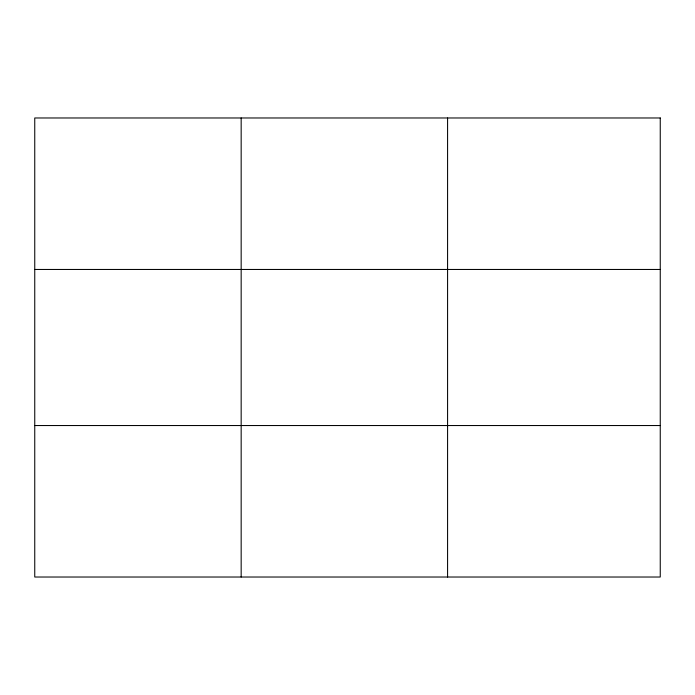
<?xml version="1.0" encoding="UTF-8"?>
<svg xmlns="http://www.w3.org/2000/svg" width="695" height="695" viewBox="0 0 695 695"><rect width="100%" height="100%" fill="white"/><g stroke="black" fill="none" stroke-linecap="round" stroke-linejoin="round"><path stroke-width="1.04" d="M241.165 577.024L241.165 117.976M447.58 577.024L447.58 117.976M34.75 269.46L660.25 269.46M34.75 425.54L660.25 425.54M660.25 117.976L34.75 117.976L34.75 577.024L660.25 577.024L660.25 117.976"/></g></svg>
